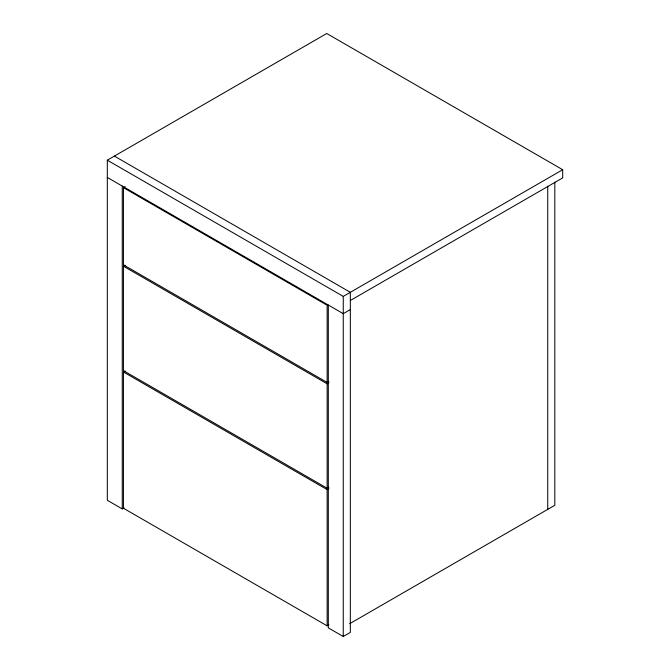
<?xml version="1.0" encoding="UTF-8"?>
<svg xmlns="http://www.w3.org/2000/svg" width="670" height="670" viewBox="0 0 670 670"><rect width="100%" height="100%" fill="white"/><g stroke="black" fill="none" stroke-linecap="round" stroke-linejoin="round"><path stroke-width="1" d="M124.034 507.885L122.258 508.907L107.317 500.281L107.317 160.18L326.742 33.5L562.683 169.719L562.683 177.893L350.335 300.487M328.903 381.431L327.136 382.444L123.439 264.843L123.439 187.659L125.206 186.637M328.903 487.224L327.136 488.246L123.439 370.644L123.439 266.208L125.206 265.186M328.903 624.808L327.136 625.83L123.439 508.229L123.439 372.009L125.206 370.987M107.317 160.18L343.258 296.4L562.683 169.719M350.335 309.574L343.258 313.661L107.317 177.441M123.439 266.208L327.136 383.81L328.903 382.788M123.439 372.009L327.136 489.611L328.903 488.589M349.707 623.695L554.819 505.272L554.819 182.173M328.317 305.026L328.317 627.874L343.258 636.5L350.335 632.413L350.335 292.313L114.394 156.093M123.439 187.659L327.136 305.26L327.136 382.444M547.742 186.26L547.742 509.359M343.258 296.4L343.258 636.5M327.136 383.81L327.136 488.246M327.136 489.611L327.136 625.83M122.258 186.067L122.258 508.907"/></g></svg>
